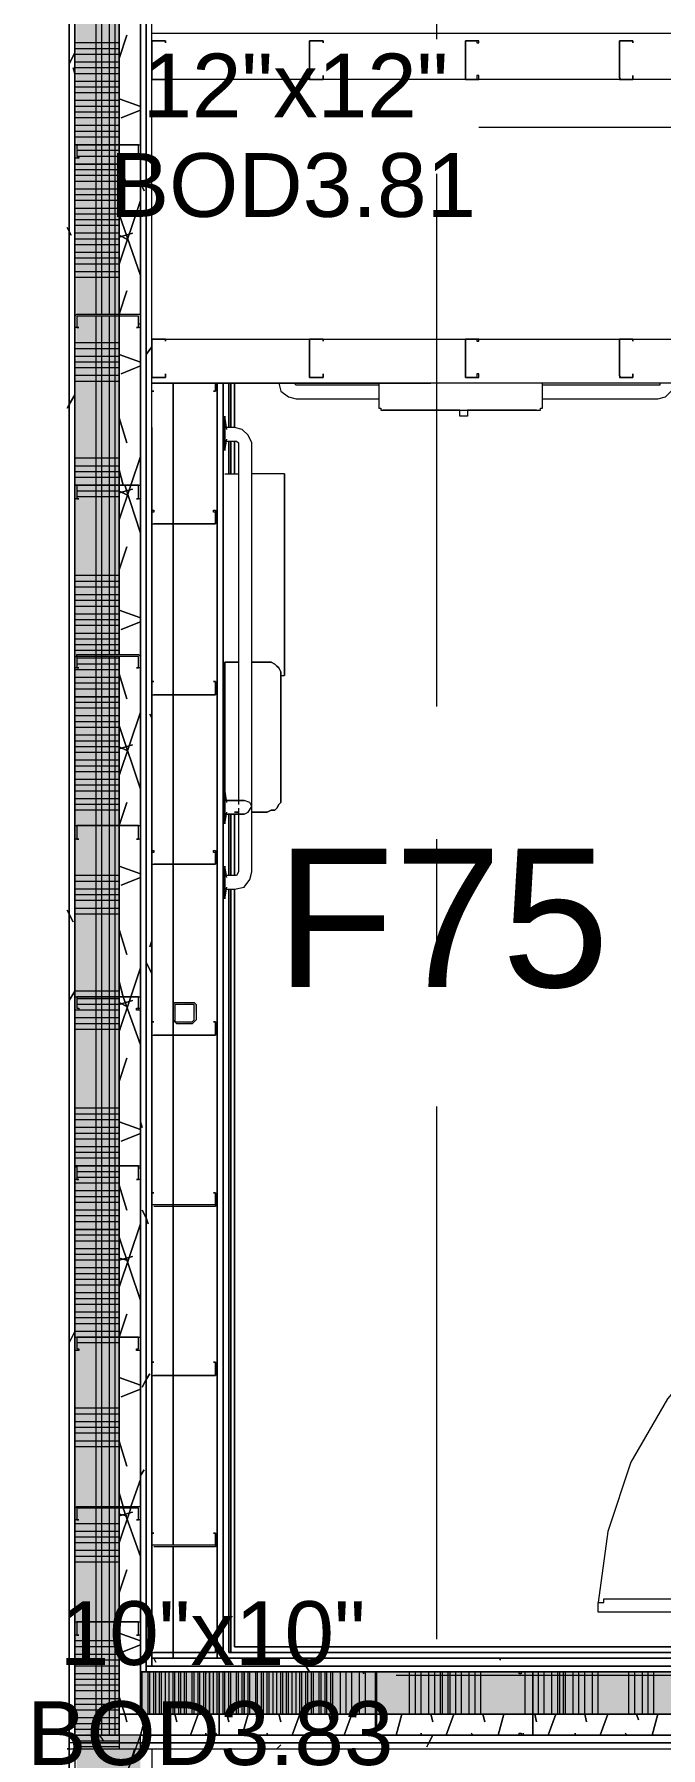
# Model space of a CAD drawing. Header units: metres. Extents: x -2 to 237, y -8 to 52.
# Drawn here: x 4.381 to 5.874, y 26.15 to 30.237 of the extents above; entities that cross this region are included whole.
import ezdxf

# ---------------------------------------------------------------- set-up
doc = ezdxf.new("R2010")
doc.units = ezdxf.units.M
doc.layers.add('HVAC - Ductos', color=5, linetype='Continuous', lineweight=0)
doc.layers.add('PDF2_Text', color=7, linetype='Continuous', lineweight=0)
doc.layers.add('PDF2_Geometry', color=7, linetype='Continuous', lineweight=0, true_color=0xaaaaaa)
doc.layers.add('PDF2_Solid Fills', color=7, linetype='Continuous', lineweight=0, true_color=0xffffff)
doc.styles.add('PDF ArialUnicodeMS-Bold-Identity-H', font='arial.ttf')
doc.styles.add('PDF Helvetica', font='')
doc.styles.get('PDF Helvetica').set_extended_font_data('Helvetica')

msp = doc.modelspace()

# ---------------------------------------------------------------- hatches: boundary and pattern name
at = {"layer": 'PDF2_Solid Fills', "lineweight": 0, "transparency": 33554559}
for points in [[(4.4776, 26.1846), (4.5822, 26.1801), (4.5831, 26.1801), (4.5831, 31.1699), (4.4822, 31.1699)], [(4.4776, 26.1846), (4.5822, 26.1801), (4.5831, 26.1801), (4.5831, 31.1699), (4.4822, 31.1699)], [(4.6336, 26.2305), (12.6916, 26.2305), (12.6916, 26.3314), (4.6336, 26.3314)], [(4.6336, 26.2305), (12.6916, 26.2305), (12.6916, 26.3314), (4.6336, 26.3314)], [(4.5785, 23.5567), (4.5831, 26.18), (4.4822, 26.18), (4.4822, 23.4512), (4.5831, 23.4512), (4.5831, 23.5521)], [(4.629, 23.5613), (4.6336, 26.18), (4.5831, 26.18), (4.5831, 23.5567)]]:
    msp.add_hatch(color=256, dxfattribs=at).paths.add_polyline_path(points)
h = msp.add_hatch(color=256, dxfattribs=at)
h.paths.add_polyline_path([(4.7665, 27.9229), (4.762, 27.9229), (4.762, 27.8861), (4.7665, 27.9224)])
h.paths.add_polyline_path([(4.7207, 27.8815), (4.757, 27.877), (4.7574, 27.877), (4.7574, 27.8815)])
h.paths.add_polyline_path([(4.7574, 27.9229), (4.7574, 27.9274), (4.7207, 27.9274)])
h.paths.add_polyline_path([(4.7161, 27.9229), (4.7115, 27.9229), (4.7115, 27.8861)])

# ---------------------------------------------------------------- linework, layer by layer
at = {"layer": 'HVAC - Ductos', "lineweight": 0}
for points in [[(6.0278, 30.0142), (5.4407, 30.0142)], [(6.0278, 26.3222), (5.2435, 26.3222)]]:
    msp.add_lwpolyline(points, dxfattribs=at)
at = {"layer": 'PDF2_Geometry', "lineweight": 0}
for points in [[(4.4639, 26.148), (4.4593, 26.148), (4.4639, 26.148), (12.5266, 26.148), (12.5266, 26.1617), (4.4639, 26.1617), (4.4639, 26.18), (4.4639, 31.1699), (4.4639, 33.353), (4.4639, 33.5364), (4.4639, 33.5547), (5.5692, 33.5547), (5.7985, 33.5547)], [(5.7985, 33.5364), (5.5692, 33.5364), (4.4639, 33.5364), (4.4776, 33.5364), (5.5692, 33.5364), (5.5692, 33.5547), (4.4593, 33.5547), (4.4639, 33.5547), (4.4639, 31.1699), (4.4593, 31.1699), (4.4639, 31.1699), (4.4639, 26.148), (4.4639, 23.4008), (4.4776, 23.4008), (4.4776, 23.5567)], [(17.1312, 33.5685), (15.1407, 33.5685), (14.251, 33.5685), (6.2571, 33.5685), (6.2571, 33.353), (14.251, 33.353), (14.9252, 33.353), (14.9252, 32.7292), (14.9252, 31.5139), (13.3154, 31.5139), (13.3154, 31.2983), (13.3154, 27.9687), (13.3154, 27.7532), (14.9252, 27.7532), (14.9252, 26.3635), (12.7237, 26.3635), (4.6611, 26.3635), (4.6611, 31.1699), (4.6336, 31.1699), (4.4822, 31.1699), (4.6336, 31.1699), (4.6611, 31.1699), (4.6611, 33.353), (5.5416, 33.353)], [(4.5281, 29.5693), (4.5281, 29.9729), (4.5281, 30.3811), (4.5281, 30.7847), (4.5281, 31.1699), (4.5281, 31.1928), (4.5281, 32.0046), (4.5281, 32.4128), (4.5281, 32.8164), (4.5281, 33.1971), (4.5281, 33.4859)], [(4.5419, 29.5693), (4.5419, 29.9729), (4.5419, 30.3811), (4.5419, 30.7847), (4.5419, 31.1699), (4.5419, 31.1928), (4.5419, 32.0046), (4.5419, 32.4128), (4.5419, 32.8164), (4.5419, 33.1971), (4.5419, 33.4859)], [(4.5602, 29.5693), (4.5602, 29.9729), (4.5602, 30.3811), (4.5602, 30.7847), (4.5602, 31.1699), (4.5602, 31.1928), (4.5602, 32.0046), (4.5602, 32.4128), (4.5602, 32.8164), (4.5602, 33.1971), (4.5602, 33.4859)], [(4.5739, 28.7576), (4.5739, 29.1611), (4.5739, 29.5693), (4.5739, 29.9729), (4.5739, 30.3811), (4.5739, 30.7847), (4.5739, 31.1699), (4.5739, 31.1928), (4.5739, 32.0046), (4.5739, 32.4128), (4.5739, 32.8164), (4.5739, 33.1971), (4.5739, 33.4859)], [(4.5831, 26.7212), (4.5831, 26.4506), (4.5831, 26.2305), (4.5831, 26.18), (4.4776, 26.18), (4.4776, 31.1699), (4.4776, 33.353)], [(5.7985, 33.3713), (5.5692, 33.3713), (4.6473, 33.3713), (4.6473, 33.353), (4.6473, 31.1699), (4.6473, 26.3451), (4.6611, 26.3451), (12.6917, 26.3451), (12.71, 26.3451)], [(4.4776, 31.1699), (4.4776, 26.1617), (4.4639, 26.1617), (4.4639, 31.1699)], [(4.4776, 31.1699), (4.4776, 26.18), (4.5831, 26.18), (4.5831, 26.4506), (4.5831, 26.7212), (4.5831, 26.4506), (4.5831, 26.2305), (4.6336, 26.2305), (4.6336, 31.1699)], [(4.5831, 28.7576), (4.5831, 29.1611), (4.5831, 29.5693), (4.5831, 29.9729), (4.5831, 30.3811), (4.5831, 30.7847), (4.5831, 31.1699)], [(4.6336, 31.1699), (4.6336, 26.3314), (4.6473, 26.3314), (4.6611, 26.3314), (12.6917, 26.3314)], [(5.3398, 30.5416), (5.3398, 30.2251)], [(4.5831, 30.3811), (4.5831, 29.9729), (4.5831, 29.5693), (4.5831, 29.1611), (4.5831, 28.7576), (4.5831, 29.1611), (4.5831, 29.5693), (4.5831, 29.9729), (4.5831, 30.3811)], [(4.5831, 30.216), (4.4776, 30.216)], [(4.5831, 30.2022), (4.4776, 30.2022)], [(4.5831, 30.1884), (4.4776, 30.1884)], [(4.5831, 30.1701), (4.4776, 30.1701)], [(4.5831, 30.1563), (4.4776, 30.1563)], [(4.5831, 30.1426), (4.4776, 30.1426)], [(4.5831, 30.1243), (4.4776, 30.1243)], [(5.3261, 30.1289), (4.8308, 30.1289), (4.817, 30.1289)], [(4.5831, 30.1105), (4.4776, 30.1105)], [(4.5831, 30.0967), (4.4776, 30.0967)], [(4.5831, 30.0783), (4.4776, 30.0783)], [(4.5831, 30.0646), (4.4776, 30.0646)], [(4.5831, 30.0509), (4.4776, 30.0509)], [(4.5831, 30.0371), (4.4776, 30.0371)], [(4.5831, 30.0188), (4.4776, 30.0188)], [(4.5831, 30.005), (4.4776, 30.005)], [(4.5831, 29.9912), (4.4776, 29.9912)], [(4.5831, 29.9729), (4.4776, 29.9729)], [(4.5831, 29.9592), (4.4822, 29.9592)], [(4.5831, 29.9132), (4.4776, 29.9132)], [(4.5831, 29.9454), (4.4822, 29.9454)], [(4.5831, 29.8995), (4.4776, 29.8995)], [(4.5831, 29.8858), (4.4776, 29.8858)], [(5.3398, 29.9041), (5.3398, 28.6337)], [(4.5831, 29.8674), (4.4776, 29.8674)], [(4.5831, 29.8537), (4.4776, 29.8537)], [(4.5831, 29.8399), (4.4776, 29.8399)], [(4.5831, 29.8215), (4.4776, 29.8215)], [(4.5831, 29.8078), (4.4776, 29.8078)], [(4.5831, 29.7941), (4.4776, 29.7941)], [(4.5831, 29.7803), (4.4776, 29.7803)], [(4.5831, 29.7619), (4.4776, 29.7619)], [(4.5831, 29.7481), (4.4776, 29.7481)], [(4.5831, 29.7344), (4.4776, 29.7344)], [(4.5831, 29.7161), (4.4776, 29.7161)], [(4.5831, 29.7023), (4.4776, 29.7023)], [(4.5831, 29.6886), (4.4776, 29.6886)], [(4.5831, 29.6702), (4.4776, 29.6702)], [(4.5831, 29.6564), (4.4776, 29.6564)], [(4.5281, 26.7258), (4.5281, 27.1294), (4.5281, 27.5376), (4.5281, 27.9412), (4.5281, 28.3494), (4.5281, 28.753), (4.5281, 29.1611), (4.5281, 29.5647)], [(4.5419, 26.7258), (4.5419, 27.1294), (4.5419, 27.5376), (4.5419, 27.9412), (4.5419, 28.3494), (4.5419, 28.753), (4.5419, 29.1611), (4.5419, 29.5647)], [(4.5602, 28.7576), (4.5602, 29.1611), (4.5602, 29.5647)], [(4.6611, 29.4042), (4.6611, 29.5097), (6.6286, 29.5097)], [(4.8308, 29.5097), (5.3261, 29.5097)], [(4.5831, 29.5005), (4.4776, 29.5005)], [(4.5831, 29.4867), (4.4776, 29.4867)], [(4.5831, 29.4684), (4.4776, 29.4684)], [(4.5831, 29.4547), (4.4776, 29.4547)], [(4.5831, 29.4409), (4.4776, 29.4409)], [(4.5831, 29.4225), (4.4776, 29.4225)], [(4.5831, 29.4088), (4.4776, 29.4088)], [(10.614, 28.1017), (10.614, 27.7118), (10.614, 29.4042), (10.614, 28.5328), (10.614, 29.4042), (10.614, 27.7118), (10.4306, 27.7118), (10.5223, 27.7118), (10.5223, 27.6981), (10.4169, 27.6981), (10.5223, 27.6981), (10.5223, 27.7118), (10.4306, 27.7118), (10.4306, 29.4042), (10.4444, 29.4042), (10.4444, 27.7118), (10.4306, 27.7118), (10.4306, 29.4042), (10.4306, 27.7118), (10.4306, 29.4042), (4.6611, 29.4042), (4.8125, 29.4042), (4.8308, 29.4042), (5.3261, 29.4042)], [(12.6917, 26.3635), (4.6611, 26.3635), (4.7115, 26.3635), (4.7115, 26.3773), (4.7115, 26.6295), (4.7115, 26.3773), (4.7115, 26.3635), (4.817, 26.3635), (4.817, 29.4042), (4.817, 26.3635), (4.8308, 26.3635), (4.6611, 26.3635), (4.6611, 29.2987), (4.6611, 26.3635)], [(4.8308, 29.4042), (4.8308, 26.3635)], [(4.8308, 29.4042), (4.8308, 29.3216)], [(4.8308, 26.3635), (4.8308, 29.4042), (4.8308, 26.3635)], [(4.8308, 26.3635), (4.8308, 29.4042)], [(4.8308, 29.4042), (4.8308, 29.3216)], [(4.8445, 29.2987), (4.8445, 29.4042)], [(4.8445, 29.4042), (4.8445, 29.2987)], [(4.8445, 29.4042), (4.8445, 29.2987)], [(4.8445, 29.2987), (4.8445, 29.4042)], [(4.8491, 29.4042), (4.8491, 29.2987)], [(4.8491, 29.4042), (4.8491, 29.2987)], [(4.9638, 29.4042), (4.9684, 29.3858), (4.9867, 29.3721), (5.005, 29.3675), (5.2023, 29.3675)], [(5.2023, 29.3996), (5.005, 29.3996), (5.0004, 29.4042)], [(5.5784, 29.34), (5.5829, 29.34), (5.5875, 29.34), (5.5875, 29.3446), (5.5921, 29.3446), (5.5921, 29.3492), (5.5921, 29.4042), (5.2023, 29.4042), (5.2023, 29.3492), (5.2023, 29.3446), (5.2069, 29.3446), (5.2069, 29.34), (5.2115, 29.34)], [(5.8719, 29.4042), (5.8719, 29.3996), (5.8673, 29.3996), (5.5921, 29.3996)], [(5.5921, 29.3675), (5.8673, 29.3675), (5.8856, 29.3721), (5.904, 29.3904), (5.904, 29.4042)], [(4.8399, 29.2941), (4.8353, 29.3262)], [(5.3444, 29.34), (5.2115, 29.34), (5.5784, 29.34), (5.4637, 29.34)], [(5.3949, 29.34), (5.3444, 29.34), (5.3949, 29.34)], [(5.4132, 29.34), (5.4132, 29.3262), (5.3949, 29.3262), (5.3949, 29.34)], [(4.8353, 28.198), (4.8583, 28.198), (4.8813, 28.2026), (4.895, 28.2209), (4.8996, 28.2393), (4.8996, 29.262), (4.8904, 29.2804), (4.8767, 29.2941), (4.8583, 29.2987), (4.8353, 29.2987)], [(4.8353, 29.2437), (4.8399, 29.2712)], [(4.8353, 29.2666), (4.8583, 29.2666), (4.8629, 29.2666), (4.8675, 29.262), (4.8675, 28.4044), (4.8675, 28.3998)], [(4.8445, 29.1887), (4.8445, 29.2666)], [(4.8445, 29.2666), (4.8445, 29.1887)], [(4.8445, 29.2666), (4.8445, 29.1887)], [(4.8445, 29.1887), (4.8445, 29.2666)], [(4.8491, 29.2666), (4.8491, 29.1887)], [(4.8491, 29.2666), (4.8491, 29.1887)], [(4.5831, 29.2253), (4.4776, 29.2253)], [(4.5831, 29.207), (4.4776, 29.207)], [(4.5831, 29.1933), (4.4776, 29.1933)], [(4.5831, 29.1795), (4.4776, 29.1795)], [(4.8353, 29.1887), (4.8399, 29.1887), (4.8675, 29.1887)], [(4.9684, 28.7071), (4.9776, 28.7071), (4.9776, 29.1887), (4.9684, 29.1887), (4.9546, 29.1887), (4.9317, 29.1887), (4.9133, 29.1887), (4.8996, 29.1887)], [(4.9776, 29.1887), (4.9776, 28.7071)], [(4.5831, 29.1611), (4.4776, 29.1611)], [(4.5831, 29.1473), (4.4822, 29.1473)], [(4.5831, 29.1336), (4.4822, 29.1336)], [(4.6611, 29.0694), (4.6657, 29.0694), (4.8125, 29.0694), (4.8125, 29.0969), (4.8079, 29.0969), (4.8079, 29.1015), (4.8125, 29.1015), (4.8125, 29.0694), (4.6657, 29.0694)], [(4.6611, 29.1015), (4.6657, 29.1015), (4.6657, 29.0969), (4.6611, 29.0969)], [(4.5831, 28.9456), (4.4776, 28.9456)], [(4.5831, 28.9318), (4.4776, 28.9318)], [(4.5831, 28.9181), (4.4776, 28.9181)], [(4.5831, 28.8997), (4.4776, 28.8997)], [(4.5831, 28.8859), (4.4776, 28.8859)], [(4.5831, 28.8722), (4.4776, 28.8722)], [(4.5831, 28.8539), (4.4776, 28.8539)], [(4.5831, 28.8401), (4.4776, 28.8401)], [(4.5831, 28.8263), (4.4776, 28.8263)], [(4.5831, 28.8079), (4.4776, 28.8079)], [(4.5831, 28.7942), (4.4776, 28.7942)], [(4.5831, 28.7805), (4.4776, 28.7805)], [(4.5831, 28.7667), (4.4776, 28.7667)], [(4.5831, 28.7484), (4.4822, 28.7484)], [(4.5831, 28.7346), (4.4822, 28.7346)], [(4.5602, 26.7258), (4.5602, 27.1294), (4.5602, 27.5376), (4.5602, 27.9412), (4.5602, 28.3494), (4.5602, 28.753)], [(4.5739, 26.7258), (4.5739, 27.1294), (4.5739, 27.5376), (4.5739, 27.9412), (4.5739, 28.3494), (4.5739, 28.753)], [(4.5831, 26.7258), (4.5831, 27.1294), (4.5831, 27.5376), (4.5831, 27.9412), (4.5831, 28.3494), (4.5831, 28.753)], [(4.8675, 28.7392), (4.8353, 28.7392), (4.8353, 28.3814), (4.8353, 28.7392), (4.8675, 28.7392), (4.8353, 28.7392), (4.8353, 28.3814)], [(4.8996, 28.3814), (4.9363, 28.3814), (4.9455, 28.386), (4.9546, 28.386), (4.9592, 28.3906), (4.9638, 28.3998), (4.9684, 28.4044), (4.9684, 28.4136), (4.9684, 28.7071), (4.9684, 28.7162), (4.9638, 28.7254), (4.9592, 28.73), (4.9546, 28.7346), (4.9455, 28.7392), (4.9363, 28.7392), (4.8996, 28.7392)], [(4.5831, 28.7208), (4.4776, 28.7208)], [(4.5831, 28.7025), (4.4776, 28.7025)], [(4.5831, 28.6888), (4.4776, 28.6888)], [(4.6611, 28.6612), (4.6657, 28.6612), (4.8125, 28.6612), (4.8125, 28.6658), (4.8125, 28.6933), (4.8125, 28.6658), (4.8125, 28.6612), (4.6657, 28.6612)], [(4.5831, 28.675), (4.4776, 28.675)], [(4.5831, 28.6429), (4.4776, 28.6429)], [(4.5831, 28.6291), (4.4776, 28.6291)], [(4.5831, 28.6108), (4.4776, 28.6108)], [(4.5831, 28.597), (4.4776, 28.597)], [(4.5831, 28.5833), (4.4776, 28.5833)], [(4.5831, 28.5649), (4.4776, 28.5649)], [(4.5831, 28.5511), (4.4776, 28.5511)], [(4.5831, 28.5374), (4.4776, 28.5374)], [(4.5831, 28.5236), (4.4776, 28.5236)], [(4.5831, 28.5053), (4.4776, 28.5053)], [(4.5831, 28.4915), (4.4776, 28.4915)], [(4.5831, 28.4778), (4.4776, 28.4778)], [(4.5831, 28.4594), (4.4776, 28.4594)], [(4.5831, 28.4457), (4.4776, 28.4457)], [(4.5831, 28.4319), (4.4776, 28.4319)], [(4.5831, 28.4136), (4.4776, 28.4136)], [(4.8399, 28.4044), (4.8353, 28.4365), (4.8353, 28.409)], [(4.8813, 28.3768), (4.8721, 28.3768), (4.8583, 28.3768), (4.8353, 28.3768), (4.8583, 28.3768), (4.8629, 28.3768), (4.8767, 28.3768), (4.8813, 28.3768), (4.8904, 28.3814), (4.8996, 28.3952), (4.895, 28.4044), (4.8813, 28.409), (4.8721, 28.409), (4.8583, 28.409), (4.8353, 28.409), (4.8583, 28.409), (4.8629, 28.409), (4.8767, 28.409), (4.8813, 28.409)], [(4.5831, 28.3998), (4.4776, 28.3998)], [(4.5831, 28.386), (4.4776, 28.386)], [(4.8675, 28.3906), (4.8675, 28.3814), (4.8675, 28.2393), (4.8629, 28.2301), (4.8583, 28.2301), (4.8353, 28.2301)], [(4.8353, 28.3768), (4.8353, 28.354), (4.8399, 28.3814)], [(4.8445, 28.2301), (4.8445, 28.3768)], [(4.8445, 28.3768), (4.8445, 28.2301)], [(4.8445, 28.3768), (4.8445, 28.2301)], [(4.8445, 28.2301), (4.8445, 28.3768)], [(4.8491, 28.3768), (4.8491, 28.2301)], [(4.8491, 28.3768), (4.8491, 28.2301)], [(4.8583, 28.3814), (4.8675, 28.3814)], [(4.6611, 28.2576), (4.6657, 28.2576), (4.8125, 28.2576), (4.8125, 28.2851), (4.8079, 28.2851), (4.8079, 28.2897), (4.8125, 28.2897), (4.8125, 28.2576), (4.6657, 28.2576)], [(4.6611, 28.2897), (4.6657, 28.2897), (4.6657, 28.2851), (4.6611, 28.2851)], [(5.3398, 28.3173), (5.3398, 28.0008)], [(4.8399, 28.2255), (4.8353, 28.253)], [(4.5831, 28.2301), (4.4776, 28.2301)], [(4.5831, 28.2163), (4.4776, 28.2163)], [(4.5831, 28.198), (4.4776, 28.198)], [(4.8353, 28.1751), (4.8399, 28.2026)], [(4.8445, 28.198), (4.8445, 26.3773), (4.8445, 28.198)], [(4.8445, 28.198), (4.8445, 26.3773), (4.8445, 28.198)], [(4.8491, 28.198), (4.8491, 26.3773)], [(4.8491, 28.198), (4.8491, 26.3773)], [(4.5831, 28.1843), (4.4776, 28.1843)], [(4.5831, 28.1705), (4.4776, 28.1705)], [(4.8308, 28.1751), (4.8308, 26.3635)], [(4.8308, 28.1751), (4.8308, 26.3635)], [(4.5831, 28.1521), (4.4776, 28.1521)], [(4.5831, 28.1384), (4.4776, 28.1384)], [(4.5831, 27.9549), (4.4776, 27.9549)], [(4.5831, 27.9366), (4.4822, 27.9366)], [(4.5831, 27.9229), (4.4822, 27.9229)], [(4.5831, 27.9091), (4.4776, 27.9091)], [(4.5831, 27.8907), (4.4776, 27.8907)], [(4.5831, 27.8769), (4.4776, 27.8769)], [(4.6611, 27.8495), (4.6657, 27.8495), (4.8125, 27.8495), (4.8125, 27.8815), (4.8125, 27.8495), (4.6657, 27.8495)], [(4.5831, 27.8632), (4.4776, 27.8632)], [(4.5831, 27.6752), (4.4776, 27.6752)], [(5.3398, 27.6798), (5.3398, 26.4094)], [(4.5831, 27.6615), (4.4776, 27.6615)], [(4.5831, 27.6477), (4.4776, 27.6477)], [(4.5831, 27.6293), (4.4776, 27.6293)], [(4.5831, 27.6155), (4.4776, 27.6155)], [(4.5831, 27.6018), (4.4776, 27.6018)], [(4.5831, 27.5835), (4.4776, 27.5835)], [(4.5831, 27.5697), (4.4776, 27.5697)], [(4.5831, 27.5559), (4.4776, 27.5559)], [(4.5831, 27.5376), (4.4776, 27.5376)], [(4.5831, 27.5238), (4.4822, 27.5238)], [(4.5831, 27.5101), (4.4822, 27.5101)], [(4.5831, 27.4963), (4.4776, 27.4963)], [(4.5831, 27.478), (4.4776, 27.478)], [(4.5831, 27.4642), (4.4776, 27.4642)], [(4.6611, 27.4458), (4.6657, 27.4458), (4.8125, 27.4458), (4.8125, 27.4734), (4.8125, 27.4458), (4.8125, 27.4412), (4.6657, 27.4412)], [(4.5831, 27.4504), (4.4776, 27.4504)], [(4.5831, 27.4321), (4.4776, 27.4321)], [(4.5831, 27.4184), (4.4776, 27.4184)], [(4.5831, 27.4046), (4.4776, 27.4046)], [(4.5831, 27.3725), (4.4776, 27.3725)], [(4.5831, 27.3587), (4.4776, 27.3587)], [(4.5831, 27.3404), (4.4776, 27.3404)], [(6.6286, 26.4644), (6.6286, 26.4598), (6.6286, 26.4552), (6.6286, 26.4598), (6.6286, 27.3633), (6.4589, 27.345), (6.2938, 27.2991), (6.1379, 27.2166), (6.0003, 27.1111), (5.8902, 26.9827), (5.8031, 26.8313), (5.748, 26.6662), (5.7251, 26.4965), (5.7389, 26.4965), (5.7389, 26.5056), (6.6057, 26.5056), (6.6057, 26.4965), (6.6194, 26.4965), (6.6194, 26.4736), (6.6148, 26.4736), (6.6102, 26.4736), (6.6148, 26.4736)], [(4.5831, 27.3266), (4.4776, 27.3266)], [(4.5831, 27.3129), (4.4776, 27.3129)], [(4.5831, 27.2945), (4.4776, 27.2945)], [(4.5831, 27.2807), (4.4776, 27.2807)], [(4.5831, 27.267), (4.4776, 27.267)], [(4.5831, 27.2532), (4.4776, 27.2532)], [(4.5831, 27.2349), (4.4776, 27.2349)], [(4.5831, 27.2211), (4.4776, 27.2211)], [(4.5831, 27.2074), (4.4776, 27.2074)], [(4.5831, 27.189), (4.4776, 27.189)], [(4.5831, 27.1753), (4.4776, 27.1753)], [(4.5831, 27.1615), (4.4776, 27.1615)], [(4.5831, 27.1432), (4.4776, 27.1432)], [(4.5831, 27.1156), (4.4822, 27.1156)], [(4.6611, 27.0377), (4.6657, 27.0377), (4.8125, 27.0377), (4.8125, 27.0698), (4.8125, 27.0377), (4.6657, 27.0377)], [(4.5831, 26.9597), (4.4776, 26.9597)], [(4.5831, 26.9459), (4.4776, 26.9459)], [(4.5831, 26.9276), (4.4776, 26.9276)], [(4.5831, 26.9139), (4.4776, 26.9139)], [(4.5831, 26.9001), (4.4776, 26.9001)], [(4.5831, 26.8817), (4.4776, 26.8817)], [(4.5831, 26.868), (4.4776, 26.868)], [(4.5831, 26.6845), (4.4776, 26.6845)], [(4.5281, 26.18), (4.5281, 26.4506), (4.5281, 26.7212)], [(4.5419, 26.18), (4.5419, 26.4506), (4.5419, 26.7212)], [(4.5602, 26.18), (4.5602, 26.4506), (4.5602, 26.7212)], [(4.5739, 26.18), (4.5739, 26.4506), (4.5739, 26.7212)], [(4.5831, 26.6662), (4.4776, 26.6662)], [(4.5831, 26.6525), (4.4776, 26.6525)], [(4.6611, 26.6341), (4.6657, 26.6341), (4.8125, 26.6341), (4.8125, 26.6616), (4.8125, 26.6341), (4.8125, 26.6295), (4.6657, 26.6295)], [(4.5831, 26.6387), (4.4776, 26.6387)], [(4.5831, 26.6203), (4.4776, 26.6203)], [(4.5831, 26.6065), (4.4776, 26.6065)], [(4.5831, 26.5928), (4.4776, 26.5928)], [(6.6194, 26.4736), (5.7251, 26.4736), (5.7251, 26.4965)], [(4.5831, 26.4048), (4.4776, 26.4048)], [(4.6611, 26.3773), (4.6657, 26.3773), (4.8125, 26.3773), (4.8125, 26.4094), (4.8125, 26.3773), (4.6657, 26.3773)], [(4.5831, 26.3911), (4.4776, 26.3911)], [(4.5831, 26.3727), (4.4776, 26.3727)], [(4.5831, 26.3589), (4.4776, 26.3589)], [(12.7237, 26.3635), (4.6611, 26.3635), (12.7237, 26.3635)], [(6.6194, 26.3773), (4.8491, 26.3773), (6.6148, 26.3773), (4.8445, 26.3773), (6.6148, 26.3773), (4.8445, 26.3773), (6.6194, 26.3773), (4.8445, 26.3773), (6.6148, 26.3773), (4.8491, 26.3773), (6.6194, 26.3773), (4.8445, 26.3773), (6.6194, 26.3773)], [(4.5831, 26.3451), (4.4776, 26.3451)], [(4.5831, 26.3268), (4.4776, 26.3268)], [(12.6412, 24.7813), (12.6412, 24.373), (12.6412, 23.9649), (12.6412, 23.5567), (12.6412, 23.5888), (12.6412, 23.9649), (12.6412, 24.373), (12.6412, 24.7813), (12.6412, 24.373), (12.6412, 23.9649), (12.6412, 23.5521), (12.6412, 23.4512), (12.6917, 23.4512), (12.6917, 26.18), (12.6917, 26.2305), (12.6412, 26.2305), (11.5634, 26.2305), (11.1919, 26.2305), (11.5634, 26.2305), (12.6917, 26.2305), (12.6917, 26.3314), (4.6336, 26.3314), (4.6336, 26.2305), (4.6336, 26.3314)], [(4.6382, 26.2305), (4.6382, 26.3314)], [(4.6519, 26.2305), (4.6519, 26.3314)], [(4.6565, 26.2305), (4.6565, 26.3314)], [(4.6657, 26.2305), (4.6657, 26.3314)], [(4.6703, 26.2305), (4.6703, 26.3314)], [(4.6794, 26.2305), (4.6794, 26.3314)], [(4.684, 26.2305), (4.684, 26.3314)], [(4.6932, 26.2305), (4.6932, 26.3314)], [(4.7024, 26.2305), (4.7024, 26.3314)], [(4.7115, 26.2305), (4.7115, 26.3314)], [(4.7161, 26.2305), (4.7161, 26.3314)], [(4.7253, 26.2305), (4.7253, 26.3314)], [(4.7299, 26.2305), (4.7299, 26.3314)], [(4.739, 26.2305), (4.739, 26.3314)], [(4.7436, 26.2305), (4.7436, 26.3314)], [(4.7574, 26.2305), (4.7574, 26.3314)], [(4.762, 26.2305), (4.762, 26.3314)], [(4.7712, 26.2305), (4.7712, 26.3314)], [(4.7758, 26.2305), (4.7758, 26.3314)], [(4.7849, 26.2305), (4.7849, 26.3314)], [(4.7895, 26.2305), (4.7895, 26.3314)], [(4.8079, 26.2305), (4.8079, 26.3314)], [(4.817, 26.2305), (4.817, 26.3314)], [(4.8308, 26.2305), (4.8308, 26.3314)], [(4.8353, 26.2305), (4.8353, 26.3314)], [(4.8445, 26.2305), (4.8445, 26.3314)], [(4.8491, 26.2305), (4.8491, 26.3314)], [(4.8629, 26.2305), (4.8629, 26.3314)], [(4.8675, 26.2305), (4.8675, 26.3314)], [(4.8767, 26.2305), (4.8767, 26.3314)], [(4.8904, 26.2305), (4.8904, 26.3314)], [(4.895, 26.2305), (4.895, 26.3314)], [(4.9087, 26.2305), (4.9087, 26.3314)], [(4.9133, 26.2305), (4.9133, 26.3314)], [(4.9225, 26.2305), (4.9225, 26.3314)], [(4.9271, 26.2305), (4.9271, 26.3314)], [(4.9363, 26.2305), (4.9363, 26.3314)], [(4.9409, 26.2305), (4.9409, 26.3314)], [(4.9501, 26.2305), (4.9501, 26.3314)], [(4.9592, 26.2305), (4.9592, 26.3314)], [(4.9684, 26.2305), (4.9684, 26.3314)], [(4.973, 26.2305), (4.973, 26.3314)], [(4.9821, 26.2305), (4.9821, 26.3314)], [(4.9867, 26.2305), (4.9867, 26.3314)], [(4.9959, 26.2305), (4.9959, 26.3314)], [(5.005, 26.2305), (5.005, 26.3314)], [(5.0142, 26.2305), (5.0142, 26.3314)], [(5.0188, 26.2305), (5.0188, 26.3314)], [(5.028, 26.2305), (5.028, 26.3314)], [(5.0326, 26.2305), (5.0326, 26.3314)], [(5.0418, 26.2305), (5.0418, 26.3314)], [(5.0464, 26.2305), (5.0464, 26.3314)], [(5.0601, 26.2305), (5.0601, 26.3314)], [(5.0647, 26.2305), (5.0647, 26.3314)], [(5.0739, 26.2305), (5.0739, 26.3314)], [(5.0784, 26.2305), (5.0784, 26.3314)], [(5.0876, 26.2305), (5.0876, 26.3314)], [(5.0922, 26.2305), (5.0922, 26.3314)], [(5.1105, 26.2305), (5.1105, 26.3314)], [(5.1243, 26.2305), (5.1243, 26.3314)], [(5.1381, 26.2305), (5.1381, 26.3314)], [(5.1564, 26.2305), (5.1564, 26.3314)], [(5.1701, 26.2305), (5.1701, 26.3314)], [(5.2756, 26.2305), (5.2756, 26.3314)], [(5.2894, 26.2305), (5.2894, 26.3314)], [(5.3032, 26.2305), (5.3032, 26.3314)], [(5.3215, 26.2305), (5.3215, 26.3314)], [(5.3353, 26.2305), (5.3353, 26.3314)], [(5.349, 26.2305), (5.349, 26.3314)], [(5.3536, 26.2305), (5.3536, 26.3314)], [(5.3674, 26.2305), (5.3674, 26.3314)], [(5.372, 26.2305), (5.372, 26.3314)], [(5.3857, 26.2305), (5.3857, 26.3314)], [(5.3995, 26.2305), (5.3995, 26.3314)], [(5.4178, 26.2305), (5.4178, 26.3314)], [(5.4316, 26.2305), (5.4316, 26.3314)], [(5.4453, 26.2305), (5.4453, 26.3314)], [(5.5508, 26.2305), (5.5508, 26.3314)], [(5.5692, 26.2305), (5.5692, 26.3314)], [(5.5829, 26.2305), (5.5829, 26.3314)], [(5.5967, 26.2305), (5.5967, 26.3314)], [(5.615, 26.2305), (5.615, 26.3314)], [(5.6288, 26.2305), (5.6288, 26.3314)], [(5.6334, 26.2305), (5.6334, 26.3314)], [(5.6426, 26.2305), (5.6426, 26.3314)], [(5.6472, 26.2305), (5.6472, 26.3314)], [(5.6655, 26.2305), (5.6655, 26.3314)], [(5.6792, 26.2305), (5.6792, 26.3314)], [(5.693, 26.2305), (5.693, 26.3314)], [(5.7113, 26.2305), (5.7113, 26.3314)], [(5.7251, 26.2305), (5.7251, 26.3314)], [(5.7985, 26.2305), (5.7985, 26.3314)], [(5.8122, 26.2305), (5.8122, 26.3314)], [(5.8306, 26.2305), (5.8306, 26.3314)], [(5.8443, 26.2305), (5.8443, 26.3314)], [(5.8581, 26.2305), (5.8581, 26.3314)], [(4.5831, 26.3131), (4.4776, 26.3131)], [(4.5831, 26.2993), (4.4776, 26.2993)], [(4.5831, 26.2856), (4.4776, 26.2856)], [(4.5831, 26.2672), (4.4776, 26.2672)], [(4.5831, 26.2534), (4.4776, 26.2534)], [(4.5831, 26.2397), (4.4776, 26.2397)], [(4.5831, 26.2213), (4.4776, 26.2213)], [(4.5831, 26.2076), (4.4776, 26.2076)], [(4.5831, 26.1938), (4.4776, 26.1938)], [(12.5449, 26.18), (4.5831, 26.18), (4.5831, 26.2305), (4.8216, 26.2305), (5.1931, 26.2305), (4.8216, 26.2305), (4.6611, 26.2305), (4.6336, 26.2305), (4.5831, 26.2305), (4.5831, 26.18), (4.5831, 26.148)], [(4.6336, 26.2305), (4.8216, 26.2305), (5.1931, 26.2305)], [(5.1977, 26.2305), (5.5692, 26.2305), (6.3214, 26.2305), (6.6928, 26.2305), (7.0689, 26.2305), (7.8164, 26.2305), (8.1925, 26.2305), (8.5686, 26.2305), (8.9401, 26.2305)], [(4.4593, 23.387), (4.4639, 23.387), (4.4639, 23.4008), (4.4639, 23.5888), (4.4639, 26.148), (4.4639, 26.1617)], [(4.4776, 26.18), (4.4776, 26.1617), (4.4776, 26.148), (4.4776, 23.5888)], [(4.5831, 26.1663), (4.4776, 26.1663)], [(4.6336, 26.148), (4.6336, 26.1617), (4.6336, 26.18), (4.6611, 26.18), (12.5403, 26.18)], [(12.5266, 26.1617), (4.6611, 26.1617), (4.6473, 26.1617), (4.6473, 26.148), (4.6611, 26.148), (4.6611, 23.5888), (4.6611, 23.5842), (11.623, 23.5842)], [(4.5831, 26.1525), (4.4776, 26.1525)]]:
    msp.add_lwpolyline(points, dxfattribs=at)
for points in [[(10.5223, 31.945), (10.6278, 31.945), (10.6278, 30.2389), (13.3154, 30.2389), (13.3154, 30.1289), (10.6278, 30.1289), (4.6611, 30.1289), (4.6611, 30.2389), (10.4306, 30.2389), (10.4169, 30.2389), (10.4169, 31.945), (10.4169, 30.2389), (10.4169, 31.945), (10.4169, 30.2389), (10.4169, 31.945), (10.4169, 30.2389), (10.4169, 31.945)], [(4.6473, 26.3314), (4.6473, 31.1699), (4.6336, 31.1699), (4.6336, 26.3314)], [(4.6611, 26.3451), (4.6611, 31.1699), (4.6473, 31.1699), (4.6473, 26.3451)], [(4.6932, 30.2206), (4.6657, 30.2206), (4.6611, 30.2206), (4.6611, 30.1334), (4.6611, 30.1289), (4.6657, 30.1289), (4.6932, 30.1289), (4.6932, 30.138), (4.6932, 30.1289), (4.6657, 30.1289), (4.6611, 30.1289), (4.6611, 30.1334), (4.6611, 30.2206), (4.6657, 30.2206), (4.6932, 30.2206), (4.6932, 30.216)], [(5.0693, 30.2206), (5.0372, 30.2206), (5.0372, 30.1334), (5.0372, 30.1289), (5.0693, 30.1289), (5.0693, 30.138), (5.0693, 30.1289), (5.0372, 30.1289), (5.0372, 30.1334), (5.0372, 30.2206), (5.0693, 30.2206), (5.0693, 30.216)], [(5.4407, 30.2206), (5.4087, 30.2206), (5.4087, 30.1334), (5.4087, 30.1289), (5.4407, 30.1289), (5.4407, 30.138), (5.4361, 30.138), (5.4361, 30.1289), (5.4087, 30.1289), (5.4087, 30.1334), (5.4087, 30.2206), (5.4361, 30.2206), (5.4361, 30.216), (5.4407, 30.216)], [(5.8077, 30.2206), (5.7801, 30.2206), (5.7756, 30.2206), (5.7756, 30.1334), (5.7756, 30.1289), (5.7801, 30.1289), (5.8077, 30.1289), (5.8077, 30.138), (5.8077, 30.1289), (5.7801, 30.1289), (5.7756, 30.1334), (5.7756, 30.2206), (5.7801, 30.2206), (5.8077, 30.2206), (5.8077, 30.216)], [(4.4776, 29.9729), (4.4822, 29.9729), (4.629, 29.9729), (4.6336, 29.9729), (4.6336, 29.9408), (4.6244, 29.9408), (4.6244, 29.9454), (4.629, 29.9454), (4.629, 29.9729), (4.4822, 29.9729), (4.4822, 29.9454), (4.4868, 29.9454), (4.4868, 29.9408), (4.4776, 29.9408)], [(4.4776, 29.927), (4.5831, 29.927)], [(4.4776, 29.5647), (4.4822, 29.5693), (4.629, 29.5693), (4.6336, 29.5693), (4.6336, 29.5647), (4.6336, 29.5372), (4.6244, 29.5372), (4.629, 29.5372), (4.629, 29.5647), (4.4822, 29.5647), (4.4822, 29.5372), (4.4868, 29.5372), (4.4776, 29.5372)], [(4.6932, 29.5097), (4.6657, 29.5097), (4.6611, 29.5097), (4.6611, 29.4225), (4.6611, 29.418), (4.6657, 29.418), (4.6932, 29.418), (4.6932, 29.4271), (4.6932, 29.418), (4.6657, 29.418), (4.6611, 29.418), (4.6611, 29.4225), (4.6611, 29.5097), (4.6657, 29.5097), (4.6932, 29.5097), (4.6932, 29.5051)], [(5.0693, 29.5097), (5.0372, 29.5097), (5.0372, 29.4225), (5.0372, 29.418), (5.0693, 29.418), (5.0693, 29.4271), (5.0693, 29.418), (5.0372, 29.418), (5.0372, 29.4225), (5.0372, 29.5097), (5.0693, 29.5097), (5.0693, 29.5051)], [(5.4407, 29.5097), (5.4087, 29.5097), (5.4087, 29.4225), (5.4087, 29.418), (5.4407, 29.418), (5.4407, 29.4271), (5.4361, 29.4271), (5.4361, 29.418), (5.4087, 29.418), (5.4087, 29.4225), (5.4087, 29.5097), (5.4361, 29.5097), (5.4361, 29.5051), (5.4407, 29.5051)], [(5.8077, 29.5097), (5.7801, 29.5097), (5.7756, 29.5097), (5.7756, 29.4225), (5.7756, 29.418), (5.7801, 29.418), (5.8077, 29.418), (5.8077, 29.4271), (5.8077, 29.418), (5.7801, 29.418), (5.7756, 29.4225), (5.7756, 29.5097), (5.7801, 29.5097), (5.8077, 29.5097), (5.8077, 29.5051)], [(4.6657, 29.3858), (4.6611, 29.3858)], [(4.7115, 26.6341), (4.7115, 27.0377), (4.7115, 27.4458), (4.7115, 27.8495), (4.7115, 28.2576), (4.7115, 28.6612), (4.7115, 29.0694), (4.7115, 29.4042), (4.7115, 29.0694), (4.7115, 28.6612), (4.7115, 28.2576), (4.7115, 27.8495), (4.7115, 27.4458), (4.7115, 27.0377)], [(4.8125, 29.3858), (4.8079, 29.3858), (4.8125, 29.3858), (4.8125, 29.4042)], [(4.8308, 29.3216), (4.8308, 29.4042)], [(4.8445, 29.2987), (4.8445, 29.4042)], [(4.8445, 29.4042), (4.8445, 29.2987)], [(4.8491, 29.2987), (4.8491, 29.4042)], [(4.8491, 29.2987), (4.8491, 29.4042)], [(4.8583, 29.2987), (4.8583, 29.4042), (4.8537, 29.4042), (4.8583, 29.4042)], [(4.8353, 29.3262), (4.8353, 29.317), (4.8353, 29.3033), (4.8353, 29.2804), (4.8353, 29.2574), (4.8353, 29.2437), (4.8353, 29.2482), (4.8353, 29.2666), (4.8353, 29.2896), (4.8353, 29.3079), (4.8353, 29.3216)], [(4.8353, 29.2437), (4.8353, 29.2482), (4.8353, 29.262), (4.8353, 29.285), (4.8353, 29.3033), (4.8353, 29.317), (4.8353, 29.3262), (4.8353, 29.317), (4.8353, 29.3033), (4.8353, 29.285), (4.8353, 29.262), (4.8353, 29.2482)], [(5.4637, 29.34), (5.4132, 29.34)], [(4.8353, 29.2987), (4.8353, 29.2941), (4.8353, 29.2896), (4.8353, 29.285), (4.8353, 29.2804), (4.8353, 29.2758), (4.8353, 29.2712), (4.8353, 29.2758), (4.8353, 29.2804), (4.8353, 29.285), (4.8353, 29.2896), (4.8353, 29.2941)], [(4.8445, 29.1887), (4.8445, 29.2666)], [(4.8445, 29.2666), (4.8445, 29.1887)], [(4.8491, 29.1887), (4.8491, 29.2666)], [(4.8491, 29.1887), (4.8491, 29.2666)], [(4.8583, 29.1887), (4.8583, 29.2666)], [(4.8308, 29.1887), (4.8308, 29.2482)], [(4.8308, 29.1887), (4.8308, 29.2482)], [(4.4776, 29.1611), (4.4822, 29.1611), (4.629, 29.1611), (4.6336, 29.1611), (4.6336, 29.129), (4.6244, 29.129), (4.629, 29.129), (4.629, 29.1611), (4.4822, 29.1611), (4.4822, 29.129), (4.4868, 29.129), (4.4776, 29.129)], [(4.4776, 28.753), (4.4822, 28.753), (4.4822, 28.7576), (4.629, 28.7576), (4.6336, 28.753), (4.6336, 28.7254), (4.6244, 28.7254), (4.629, 28.7254), (4.629, 28.753), (4.4822, 28.753), (4.4822, 28.7254), (4.4868, 28.7254), (4.4776, 28.7254)], [(4.5831, 26.7258), (4.5831, 27.1294), (4.5831, 27.5376), (4.5831, 27.9412), (4.5831, 28.3494), (4.5831, 28.753), (4.5831, 28.3494), (4.5831, 27.9412), (4.5831, 27.5376), (4.5831, 27.1294)], [(4.8996, 28.7392), (4.9363, 28.7392), (4.9455, 28.7392), (4.9546, 28.7346), (4.9592, 28.73), (4.9638, 28.7254), (4.9684, 28.7162), (4.9684, 28.7071), (4.9684, 28.4136), (4.9684, 28.4044), (4.9638, 28.3998), (4.9592, 28.3906), (4.9546, 28.386), (4.9455, 28.386), (4.9363, 28.3814), (4.8996, 28.3814), (4.9363, 28.3814), (4.9455, 28.386), (4.9546, 28.386), (4.9592, 28.3906), (4.9638, 28.3998), (4.9684, 28.4044), (4.9684, 28.4136), (4.9684, 28.7071), (4.9684, 28.7162), (4.9638, 28.7254), (4.9592, 28.73), (4.9546, 28.7346), (4.9455, 28.7392), (4.9363, 28.7392)], [(4.6657, 28.6933), (4.6611, 28.6933)], [(4.8079, 28.6933), (4.8125, 28.6933)], [(4.8308, 28.4319), (4.8308, 28.7071)], [(4.8308, 28.4319), (4.8308, 28.7071)], [(4.4776, 28.6566), (4.5831, 28.6566)], [(4.8353, 28.4365), (4.8353, 28.4273), (4.8353, 28.4136), (4.8353, 28.3906), (4.8353, 28.3677), (4.8353, 28.354), (4.8353, 28.3585), (4.8353, 28.3768), (4.8353, 28.3998), (4.8353, 28.4182), (4.8353, 28.4319)], [(4.8353, 28.354), (4.8353, 28.3585), (4.8353, 28.3723), (4.8353, 28.3952), (4.8353, 28.4136), (4.8353, 28.4273), (4.8353, 28.4365), (4.8353, 28.4273), (4.8353, 28.4136), (4.8353, 28.3952), (4.8353, 28.3723), (4.8353, 28.3585)], [(4.8353, 28.4365), (4.8353, 28.4273), (4.8353, 28.4136), (4.8353, 28.3906), (4.8353, 28.3677), (4.8353, 28.354), (4.8353, 28.3585), (4.8353, 28.3768), (4.8353, 28.3998), (4.8353, 28.4182), (4.8353, 28.4319)], [(4.8353, 28.354), (4.8353, 28.3585), (4.8353, 28.3723), (4.8353, 28.3952), (4.8353, 28.4136), (4.8353, 28.4273), (4.8353, 28.4365), (4.8353, 28.4273), (4.8353, 28.4136), (4.8353, 28.3952), (4.8353, 28.3723), (4.8353, 28.3585)], [(4.8353, 28.3952), (4.8353, 28.3998), (4.8353, 28.4044), (4.8353, 28.409), (4.8353, 28.4044), (4.8353, 28.3998), (4.8353, 28.3952), (4.8353, 28.3906), (4.8353, 28.386), (4.8353, 28.3814), (4.8353, 28.386), (4.8353, 28.3906), (4.8353, 28.3952), (4.8353, 28.3906), (4.8353, 28.386), (4.8353, 28.3814), (4.8353, 28.386), (4.8353, 28.3906), (4.8353, 28.3952), (4.8353, 28.3998), (4.8353, 28.4044), (4.8353, 28.409), (4.8353, 28.4044), (4.8353, 28.3998)], [(4.8445, 28.2301), (4.8445, 28.3768)], [(4.8445, 28.3768), (4.8445, 28.2301)], [(4.8491, 28.2301), (4.8491, 28.3768)], [(4.8491, 28.2301), (4.8491, 28.3768)], [(4.8675, 28.3814), (4.8583, 28.3814)], [(4.8583, 28.2301), (4.8583, 28.3768)], [(4.4776, 28.3494), (4.4822, 28.3494), (4.629, 28.3494), (4.6336, 28.3494), (4.6336, 28.3173), (4.6244, 28.3173), (4.629, 28.3173), (4.629, 28.3494), (4.4822, 28.3494), (4.4822, 28.3173), (4.4868, 28.3173), (4.4776, 28.3173)], [(4.8308, 28.2485), (4.8308, 28.3585)], [(4.8308, 28.2485), (4.8308, 28.3585)], [(4.8353, 28.253), (4.8353, 28.2485), (4.8353, 28.2301), (4.8353, 28.2072), (4.8353, 28.1888), (4.8353, 28.1751), (4.8353, 28.1797), (4.8353, 28.198), (4.8353, 28.2163), (4.8353, 28.2393)], [(4.8353, 28.1751), (4.8353, 28.1797), (4.8353, 28.1934), (4.8353, 28.2118), (4.8353, 28.2347), (4.8353, 28.2485), (4.8353, 28.253), (4.8353, 28.2485), (4.8353, 28.2347), (4.8353, 28.2118), (4.8353, 28.1934), (4.8353, 28.1797)], [(4.8353, 28.198), (4.8353, 28.2026), (4.8353, 28.2072), (4.8353, 28.2118), (4.8353, 28.2163), (4.8353, 28.2209), (4.8353, 28.2255), (4.8353, 28.2209), (4.8353, 28.2163), (4.8353, 28.2118), (4.8353, 28.2072), (4.8353, 28.2026)], [(4.8445, 26.3773), (4.8445, 28.198)], [(4.8445, 26.3773), (6.6148, 26.3773), (4.8445, 26.3773), (4.8445, 28.198)], [(4.8491, 26.3773), (4.8491, 28.198)], [(4.8491, 26.3773), (4.8491, 28.198)], [(4.8583, 26.3911), (4.8583, 28.198), (4.8583, 26.3911), (6.6194, 26.3911)], [(4.8308, 26.3635), (4.8308, 28.1751)], [(4.4776, 27.9412), (4.4822, 27.9412), (4.629, 27.9412), (4.6336, 27.9412), (4.6336, 27.9091), (4.6244, 27.9091), (4.6244, 27.9137), (4.629, 27.9137), (4.629, 27.9412), (4.4822, 27.9412), (4.4822, 27.9137), (4.4868, 27.9137), (4.4868, 27.9091), (4.4776, 27.9091)], [(4.7666, 27.8861), (4.762, 27.8815), (4.7574, 27.8769), (4.7207, 27.8769), (4.7161, 27.8815), (4.7115, 27.8861), (4.7115, 27.9229), (4.7161, 27.9274), (4.7207, 27.9274), (4.7574, 27.9274), (4.762, 27.9274), (4.7666, 27.9229)], [(4.7574, 27.9229), (4.7207, 27.9229), (4.7161, 27.9229), (4.7161, 27.8861), (4.7161, 27.8815), (4.7207, 27.8815), (4.7574, 27.8815), (4.762, 27.8861), (4.762, 27.9229)], [(4.6657, 27.8815), (4.6611, 27.8815)], [(4.8079, 27.8815), (4.8125, 27.8815)], [(4.4776, 27.533), (4.4822, 27.5376), (4.629, 27.5376), (4.6336, 27.5376), (4.6336, 27.533), (4.6336, 27.5055), (4.6244, 27.5055), (4.629, 27.5055), (4.629, 27.533), (4.629, 27.5376), (4.4822, 27.5376), (4.4822, 27.533), (4.4822, 27.5055), (4.4868, 27.5055), (4.4776, 27.5055)], [(4.6657, 27.4734), (4.6611, 27.4734)], [(4.8079, 27.4734), (4.8125, 27.4734)], [(4.4776, 27.3863), (4.5831, 27.3863)], [(4.4776, 27.1294), (4.4822, 27.1294), (4.629, 27.1294), (4.6336, 27.1294), (4.6336, 27.0973), (4.6244, 27.0973), (4.6244, 27.1019), (4.629, 27.1019), (4.629, 27.1294), (4.4822, 27.1294), (4.4822, 27.1019), (4.4868, 27.1019), (4.4868, 27.0973), (4.4776, 27.0973)], [(4.6657, 27.0698), (4.6611, 27.0698)], [(4.8079, 27.0698), (4.8125, 27.0698)], [(4.4776, 26.7212), (4.4822, 26.7258), (4.629, 26.7258), (4.6336, 26.7258), (4.6336, 26.7212), (4.6336, 26.6937), (4.6244, 26.6937), (4.629, 26.6937), (4.629, 26.7212), (4.4822, 26.7212), (4.4822, 26.6937), (4.4868, 26.6937), (4.4776, 26.6937)], [(4.6657, 26.6616), (4.6611, 26.6616)], [(4.8079, 26.6616), (4.8125, 26.6616)], [(4.4776, 26.4506), (4.4822, 26.4506), (4.629, 26.4506), (4.6336, 26.4506), (4.6336, 26.4185), (4.6244, 26.4185), (4.629, 26.4185), (4.629, 26.4506), (4.4822, 26.4506), (4.4822, 26.4185), (4.4868, 26.4185), (4.4776, 26.4185)], [(4.6657, 26.4094), (4.6611, 26.4094)], [(4.8079, 26.4094), (4.8125, 26.4094)], [(4.6611, 26.3451), (12.7237, 26.3451), (12.7237, 26.3635), (4.6611, 26.3635)], [(4.8721, 26.3635), (6.5782, 26.3635)], [(4.6336, 26.2305), (4.6336, 26.3314)], [(12.71, 26.3451), (4.6473, 26.3451), (4.6473, 26.3314), (12.71, 26.3314)], [(4.7895, 26.18), (4.8216, 26.18), (4.8216, 26.3268), (4.8216, 26.3314), (4.7895, 26.3314), (4.7895, 26.3268), (4.7895, 26.3314), (4.8216, 26.3314), (4.8216, 26.3268), (4.8216, 26.18), (4.7895, 26.18), (4.7895, 26.1846)], [(4.7987, 26.3314), (4.7987, 26.2305)], [(4.8813, 26.3314), (4.8813, 26.2305)], [(5.1656, 26.18), (5.1931, 26.18), (5.1977, 26.18), (5.1977, 26.3268), (5.1977, 26.3314), (5.1931, 26.3314), (5.1656, 26.3314), (5.1656, 26.3268), (5.1656, 26.3314), (5.1931, 26.3314), (5.1931, 26.3268), (5.1931, 26.18), (5.1656, 26.18), (5.1656, 26.1846)], [(5.5692, 26.3314), (5.5692, 26.3268), (5.5692, 26.18), (5.537, 26.18), (5.537, 26.1846), (5.5416, 26.1846), (5.5416, 26.18), (5.5692, 26.18), (5.5692, 26.3268), (5.5692, 26.3314), (5.5416, 26.3314), (5.5416, 26.3268), (5.537, 26.3268), (5.537, 26.3314)], [(5.1977, 26.2305), (5.5692, 26.2305), (6.3214, 26.2305), (6.6928, 26.2305), (7.0689, 26.2305), (7.8164, 26.2305), (8.1925, 26.2305), (8.5686, 26.2305), (8.9401, 26.2305), (8.5686, 26.2305), (8.1925, 26.2305), (7.8164, 26.2305), (7.0689, 26.2305), (6.6928, 26.2305), (6.3214, 26.2305), (5.5692, 26.2305)], [(12.5403, 26.18), (4.4776, 26.18), (4.4776, 26.1617), (12.5403, 26.1617)]]:
    msp.add_lwpolyline(points, close=True, dxfattribs=at)
at = {"layer": 'PDF2_Geometry', "color": 254, "lineweight": 0, "true_color": 0xdddddd}
for points in [[(4.6015, 30.2343), (4.5831, 30.1792)], [(4.5831, 30.0829), (4.6336, 30.0646)], [(4.6336, 30.0555), (4.5877, 30.0371)], [(4.5831, 29.9316), (4.6015, 29.8766)], [(4.6336, 29.8399), (4.5831, 29.6886)], [(4.5831, 29.8078), (4.6336, 29.661)], [(4.6152, 29.7619), (4.5831, 29.7527)], [(4.5831, 29.7573), (4.6015, 29.7481)], [(4.6015, 29.6244), (4.5831, 29.5693)], [(4.5831, 29.473), (4.6336, 29.4547)], [(4.6336, 29.4455), (4.5877, 29.4271)], [(4.5831, 29.3216), (4.6015, 29.262)], [(4.6336, 29.2299), (4.6106, 29.1611), (4.5831, 29.0785), (4.6106, 29.1611)], [(4.5831, 29.1978), (4.5923, 29.1611)], [(4.6152, 29.1519), (4.5831, 29.1428)], [(4.5831, 29.1473), (4.6015, 29.1382)], [(4.5969, 29.1611), (4.6336, 29.0465)], [(4.6015, 29.0144), (4.5831, 28.9593)], [(4.5831, 28.863), (4.6336, 28.8447)], [(4.6336, 28.8355), (4.5877, 28.8171)], [(4.5831, 28.7116), (4.6015, 28.652)], [(4.6336, 28.6199), (4.5831, 28.4686)], [(4.5831, 28.5879), (4.6336, 28.4365)], [(4.6152, 28.5419), (4.5831, 28.5328)], [(4.5831, 28.5374), (4.6015, 28.5282)], [(4.6015, 28.4044), (4.5831, 28.3494)], [(4.5831, 28.253), (4.6336, 28.2347)], [(4.6336, 28.2255), (4.5877, 28.2072)], [(4.6336, 28.1338), (4.6336, 28.1292)], [(4.5831, 28.1017), (4.6015, 28.0421)], [(4.6336, 28.01), (4.6106, 27.9412), (4.5831, 27.8586), (4.6106, 27.9412)], [(4.5831, 27.9778), (4.5923, 27.9412), (4.6336, 27.8265), (4.5923, 27.9412)], [(4.6152, 27.932), (4.5831, 27.9229)], [(4.5831, 27.9274), (4.6015, 27.9183)], [(4.6015, 27.7944), (4.5831, 27.7394)], [(4.5831, 27.6431), (4.6336, 27.6247)], [(4.6336, 27.6155), (4.5877, 27.5972)], [(4.5831, 27.4918), (4.6015, 27.4321)], [(4.6336, 27.4), (4.5831, 27.2487)], [(4.5831, 27.3679), (4.6336, 27.2166)], [(4.6152, 27.322), (4.5831, 27.3129)], [(4.5831, 27.3175), (4.6015, 27.3129)], [(4.6015, 27.1844), (4.5831, 27.1294)], [(4.5831, 27.0331), (4.6336, 27.0147)], [(4.6336, 27.0056), (4.5877, 26.9873)], [(4.6336, 26.9139), (4.6336, 26.9093)], [(4.5831, 26.8817), (4.6015, 26.8221)], [(4.6336, 26.79), (4.6106, 26.7258)], [(4.5831, 26.7579), (4.5923, 26.7258)], [(4.6106, 26.7212), (4.5831, 26.6387)], [(4.6152, 26.7121), (4.5831, 26.7029)], [(4.5831, 26.7075), (4.6015, 26.7029)], [(4.5923, 26.7212), (4.6336, 26.6065)], [(4.6015, 26.5745), (4.5831, 26.5194)], [(4.5831, 26.4231), (4.6336, 26.4048)], [(4.6336, 26.3956), (4.5877, 26.3773)], [(4.6336, 26.3039), (4.6336, 26.2993)], [(4.5831, 26.2718), (4.5969, 26.2305), (4.6015, 26.2122), (4.5969, 26.2305)], [(4.7161, 26.2305), (4.7207, 26.2122)], [(4.7712, 26.2305), (4.7528, 26.18)], [(4.8399, 26.2305), (4.8445, 26.2122)], [(4.8904, 26.2305), (4.8767, 26.18)], [(4.9638, 26.2305), (4.9684, 26.2122)], [(5.0142, 26.2305), (4.9959, 26.18)], [(5.083, 26.2305), (5.0876, 26.2122)], [(5.1381, 26.2305), (5.1197, 26.18)], [(5.2069, 26.2305), (5.2115, 26.2122)], [(5.2573, 26.2305), (5.2435, 26.18)], [(5.3261, 26.2305), (5.3307, 26.2122)], [(5.3812, 26.2305), (5.3628, 26.18)], [(5.4499, 26.2305), (5.4545, 26.2122)], [(5.5004, 26.2305), (5.4866, 26.18)], [(5.5738, 26.2305), (5.5784, 26.2122)], [(5.6242, 26.2305), (5.6058, 26.18)], [(5.693, 26.2305), (5.6976, 26.2122)], [(5.748, 26.2305), (5.7297, 26.18)], [(5.8168, 26.2305), (5.8214, 26.2168)], [(5.8673, 26.2305), (5.8535, 26.18)], [(4.6932, 26.1846), (4.6932, 26.18)], [(4.8125, 26.1846), (4.817, 26.18)], [(4.9363, 26.1846), (4.9363, 26.18)], [(5.0601, 26.1846), (5.0601, 26.18)], [(5.1793, 26.1846), (5.1793, 26.18)], [(5.3032, 26.1846), (5.3032, 26.18)], [(5.4224, 26.1846), (5.427, 26.18)], [(5.5462, 26.1846), (5.5462, 26.18)], [(5.6701, 26.1846), (5.6701, 26.18)], [(5.7893, 26.1846), (5.7939, 26.18)]]:
    msp.add_lwpolyline(points, close=True, dxfattribs=at)
at = {"layer": 'PDF2_Geometry', "color": 254, "lineweight": 0, "true_color": 0xd2d2d2}
for points in [[(5.4087, 30.1976), (5.4087, 30.2022)], [(4.629, 29.5464), (4.6336, 29.5464)], [(4.5602, 28.3494), (4.5648, 28.3494)], [(4.629, 27.9091), (4.629, 27.9137), (4.6336, 27.9137)], [(4.629, 27.533), (4.6336, 27.533)], [(4.7895, 26.18), (4.7895, 26.1846)]]:
    msp.add_lwpolyline(points, dxfattribs=at)
at = {"layer": 'PDF2_Geometry', "color": 254, "lineweight": 0, "true_color": 0xeaeaea}
for points in [[(4.4639, 30.1655), (4.4776, 30.193)], [(4.4731, 30.1563), (4.4776, 30.1426)], [(4.6336, 29.8812), (4.6428, 29.8629)], [(4.4639, 29.7665), (4.4685, 29.7573), (4.4639, 29.7665), (4.4593, 29.7757)], [(4.6473, 29.473), (4.6611, 29.4913)], [(4.4639, 29.3537), (4.4776, 29.3767), (4.4639, 29.3537), (4.4593, 29.3446)], [(4.6611, 28.8768), (4.6611, 28.8859)], [(4.6565, 28.6154), (4.6611, 28.6062)], [(4.4639, 28.1384), (4.4731, 28.12), (4.4639, 28.1384), (4.4593, 28.1475)], [(4.6565, 28.0604), (4.6611, 28.0742)], [(4.6473, 28.0237), (4.6611, 27.9962)], [(4.4639, 27.932), (4.4776, 27.9549)], [(4.6336, 27.6431), (4.6382, 27.6293)], [(4.6382, 27.4321), (4.6473, 27.4138), (4.6519, 27.4), (4.6473, 27.4138)], [(4.4639, 27.1156), (4.4776, 27.1432)], [(4.6382, 27.0101), (4.6473, 27.0285), (4.6565, 27.0423), (4.6473, 27.0285)], [(4.6336, 26.7992), (4.6428, 26.813)], [(4.6565, 26.3865), (4.6611, 26.3681)], [(4.6657, 26.3635), (4.6703, 26.3543)], [(5.028, 26.3451), (5.0372, 26.3314), (5.028, 26.3451), (5.0188, 26.3589)], [(5.4912, 26.3635), (5.4912, 26.3589)], [(5.0647, 26.3314), (5.0693, 26.3314)], [(4.9592, 26.148), (4.9684, 26.1571)], [(5.0876, 26.1663), (5.0968, 26.18)], [(5.3215, 26.1617), (5.3307, 26.18), (5.3215, 26.1617), (5.317, 26.1525)]]:
    msp.add_lwpolyline(points, close=True, dxfattribs=at)
at = {"layer": 'PDF2_Geometry', "color": 254, "lineweight": 0, "true_color": 0xdddddd}
msp.add_lwpolyline([(4.6198, 26.148), (4.5969, 26.0745), (4.5831, 26.0287), (4.5969, 26.0745), (4.6336, 26.18), (4.6473, 26.2305), (4.6336, 26.18)], dxfattribs=at)
at = {"layer": 'PDF2_Geometry', "color": 254, "lineweight": 0, "true_color": 0xeaeaea}
msp.add_lwpolyline([(4.5465, 26.1663), (4.5373, 26.18)], dxfattribs=at)

# ---------------------------------------------------------------- texts
at = {"layer": 'PDF2_Text', "lineweight": 0, "char_height": 0.15205, "attachment_point": 4, "style": 'PDF Helvetica'}
for s, insert in [('12"x12"', (4.6385, 30.1145)), ('BOD3.81', (4.5605, 29.8761)), ('10"x10"', (4.4413, 26.4225)), ('BOD3.83', (4.3633, 26.184))]:
    msp.add_mtext(s, dxfattribs=dict(at, insert=insert))
at = {"layer": 'PDF2_Text', "color": 232, "lineweight": 70, "true_color": 0xe91e64, "insert": (4.9565, 28.1271), "char_height": 0.33022, "attachment_point": 4, "style": 'PDF ArialUnicodeMS-Bold-Identity-H'}
msp.add_mtext('F75', dxfattribs=at)

doc.saveas('drawing.dxf')
